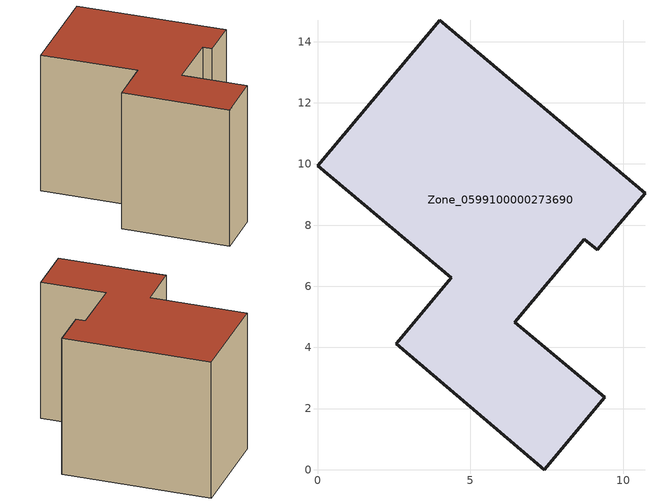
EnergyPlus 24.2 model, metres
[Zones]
Zone_0599100000273690
 floor ground (C_G): 10.71,9.05 9.15,7.19 8.73,7.54 6.45,4.83 9.4,2.37 7.42,0 2.57,4.12 4.38,6.28 0,9.94 3.99,14.7 z0
 wall outside (C_F): 9.4,2.37 6.45,4.83 8.73,7.54 9.15,7.19 10.71,9.05 3.99,14.7 0,9.94 4.38,6.28 2.57,4.12 7.42,0 9.4,2.37 z0:8.53
 roof outside (C_R): 10.71,9.05 3.99,14.7 0,9.94 4.38,6.28 2.57,4.12 7.42,0 9.4,2.37 6.45,4.83 8.73,7.54 9.15,7.19 z8.53
[BUILDING]
Pand.0599100000273690: North Axis=0; Terrain=City; Loads Convergence Tolerance Value=0.04; Temperature Convergence Tolerance Value=0.4; Solar Distribution=FullExterior; Maximum Number of Warmup Days=25; Minimum Number of Warmup Days=1
[Site:Location]
Rotterdam.The.Hague.AP_ZH_NLD Design_Conditions: Latitude=51.96; Longitude=4.45; Time Zone=1; Elevation=-4.5
[SITE:GROUNDTEMPERATURE:BUILDINGSURFACE]
18, 18, 18, 18, 18, 18, 18, 18, 18, 18, 18, 18
[MATERIAL] Thermal Absorptance=0.9; Solar Absorptance=0.7; Visible Absorptance=0.7
Name | Roughness | Thickness | Conductivity | Density | Specific Heat
G.TC.1946-1964 | MediumSmooth | 0.15 | 1 | 540 | 1210
F.TC.1946-1964 | Rough | 0.3 | 0.857143 | 1920 | 840
R.TC.1946-1964 | MediumRough | 0.2 | 0.235294 | 1500 | 1000
[CONSTRUCTION]
C_G: G.TC.1946-1964
C_F: F.TC.1946-1964
C_R: R.TC.1946-1964
[ZONE]
Zone_0599100000273690: Type=1; Multiplier=1; Ceiling Height=Autocalculate; Volume=Autocalculate; Floor Area=autocalculate; Part of Total Floor Area=Yes
[ZONEINFILTRATION:DESIGNFLOWRATE]
Infil_Zone_0599100000273690: Zone or ZoneList or Space or SpaceList=Zone_0599100000273690; Schedule=AlwaysOn; Design Flow Rate Calculation Method=Flow/Area; Flow Rate per Floor Area=0.003; Constant Term Coefficient=1; Temperature Term Coefficient=0; Velocity Term Coefficient=0; Velocity Squared Term Coefficient=0
[HVACTEMPLATE:ZONE:IDEALLOADSAIRSYSTEM]
Zone_0599100000273690: Maximum Heating Supply Air Temperature=50; Minimum Cooling Supply Air Temperature=13; Maximum Heating Supply Air Humidity Ratio=0.0156; Minimum Cooling Supply Air Humidity Ratio=0.0077; Heating Limit=NoLimit; Cooling Limit=NoLimit; Dehumidification Control Type=ConstantSensibleHeatRatio; Cooling Sensible Heat Ratio=0.7; Dehumidification Setpoint=60; Humidification Control Type=None; Humidification Setpoint=30; Outdoor Air Method=None; Outdoor Air Flow Rate per Person=0.00944; Outdoor Air Flow Rate per Zone Floor Area=0; Outdoor Air Flow Rate per Zone=0; Demand Controlled Ventilation Type=None; Outdoor Air Economizer Type=NoEconomizer; Heat Recovery Type=None; Sensible Heat Recovery Effectiveness=0.7; Latent Heat Recovery Effectiveness=0.65
[ZONECONTROL:THERMOSTAT]
ThermostatControl_Zone_0599100000273690: Zone or ZoneList=Zone_0599100000273690; Control Type Schedule=DualSetpointControlType; Control 1=Thermostat_Zone_0599100000273690; Temperature Difference Between Cutout And Setpoint=0
[THERMOSTATSETPOINT:DUALSETPOINT]
Thermostat_Zone_0599100000273690: Heating Setpoint Temperature Schedule=HeatingSetpoint_Zone_0599100000273690; Cooling Setpoint Temperature Schedule=CoolingSetpoint_Zone_0599100000273690
[SCHEDULE:COMPACT]
HeatingSetpoint_Zone_0599100000273690: Through: 12/31, For: AllDays, Until: 24:00, 21
CoolingSetpoint_Zone_0599100000273690: Through: 12/31, For: AllDays, Until: 24:00, 24
DualSetpointControlType: Through: 12/31, For: AllDays, Until: 24:00, 4
AlwaysOn: Through: 12/31, For: AllDays, Until: 24:00, 1
